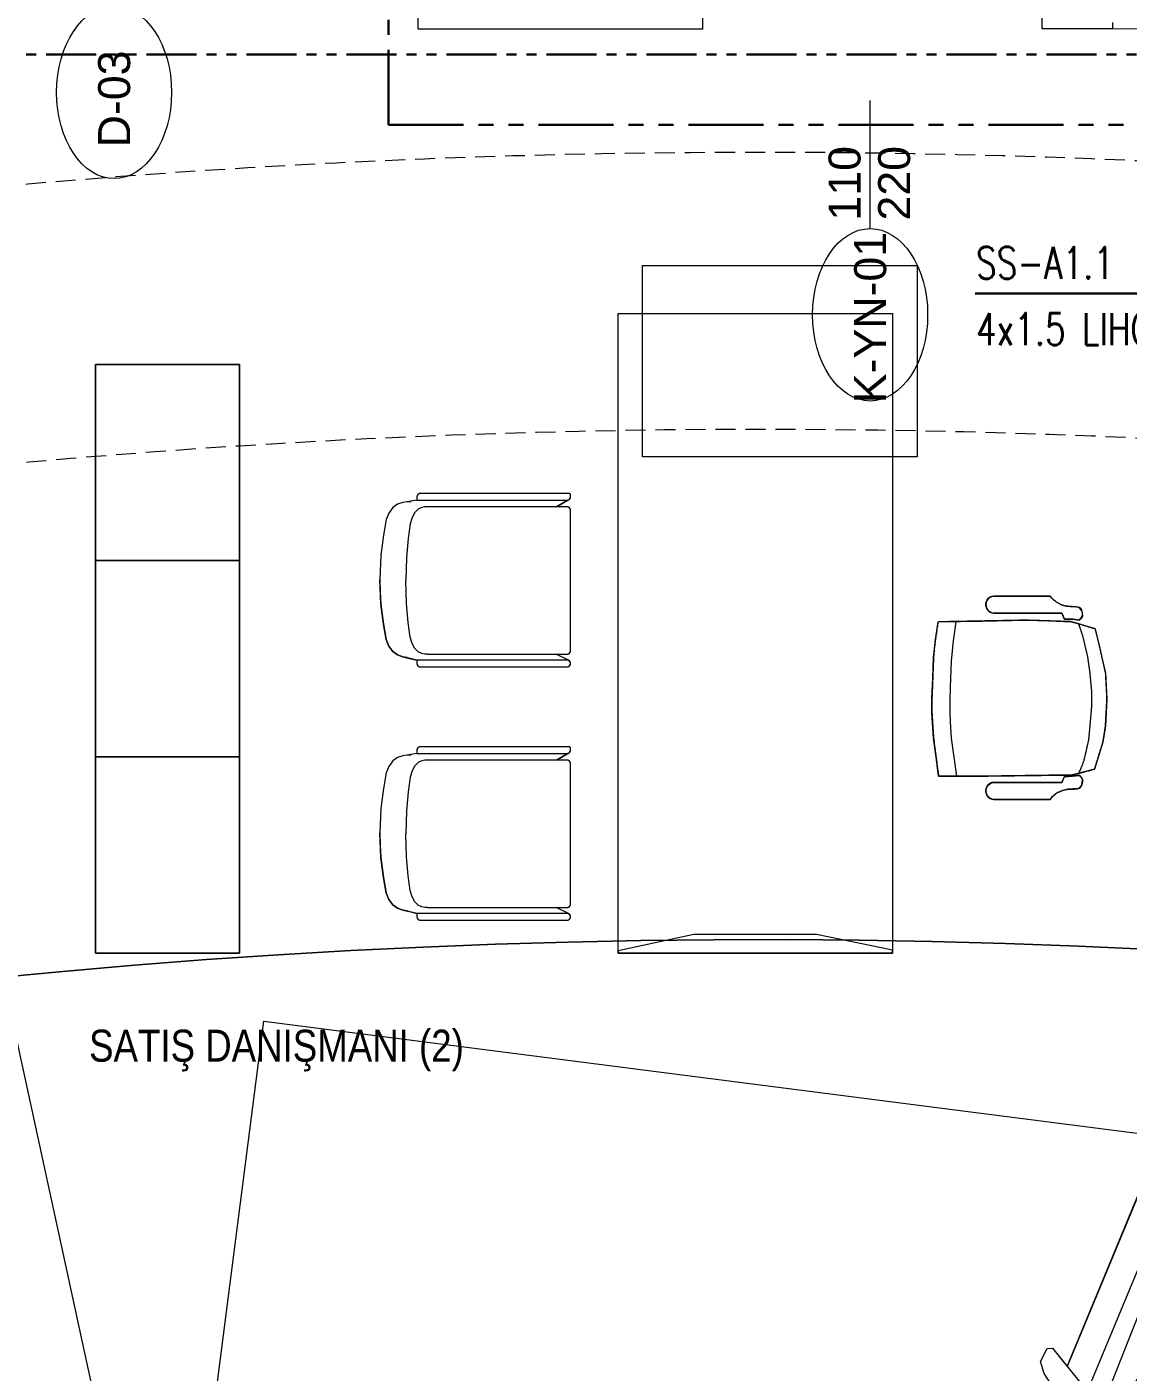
# Model space of a CAD drawing. Extents: x -1299 to 23780, y -3010 to 8106.
# Drawn here: x 3858.3 to 4202.4, y 1943 to 2363.6 of the extents above; entities that cross this region are included whole.
import ezdxf
from ezdxf.enums import TextEntityAlignment as Align

# ---------------------------------------------------------------- set-up
doc = ezdxf.new("R2010")
doc.units = 0
doc.header["$LTSCALE"] = 25
doc.header["$MEASUREMENT"] = 0
for name, pattern in [('DOT2', [0.125, 0, -0.125]), ('HIDDEN', [0.375, 0.25, -0.125]), ('PHANTOM2', [1.25, 0.625, -0.125, 0.125, -0.125, 0.125, -0.125])]:
    doc.linetypes.add(name, pattern=pattern)
doc.layers.get('0').update_dxf_attribs({"color": 9, "lineweight": 9})
for name, color, linetype, lineweight in [('04', 9, 'Continuous', 9), ('05', 9, 'Continuous', 9), ('06D', 9, 'Continuous', 9), ('10', 9, 'Continuous', 9), ('11', 9, 'Continuous', 9), ('14', 9, 'Continuous', 9), ('20', 9, 'DOT2', 9), ('21', 9, 'Continuous', 9), ('22', 8, 'Continuous', 9), ('35', 9, 'Continuous', 9), ('40', 9, 'Continuous', 9), ('40B', 9, 'Continuous', 9), ('E-KABLO', 7, 'Continuous', 30), ('E-MESH TAVAN', 1, 'Continuous', 30), ('E-YANGIN', 7, 'Continuous', 30), ('E-YAZI', 7, 'Continuous', 30)]:
    doc.layers.add(name, color=color, linetype=linetype, lineweight=lineweight)
doc.styles.add('Arial', font='arial.ttf', dxfattribs={"height": 2.5})
doc.styles.add('ILGAZ', font='txttw.shx')
doc.styles.add('MuuM_TEXT-STANDART', font='ARIALN.TTF')

# ---------------------------------------------------------------- blocks, each defined once
blk = doc.blocks.new('0_doorno')
blk.add_lwpolyline([(4.5, 0), (12.5, 0)])
blk.add_ellipse((-0.891, 0), major_axis=(-5.391, 0), ratio=0.666667)
at = {"style": 'Arial'}
blk.add_attdef('YUKSEKLIK', text='', height=2, dxfattribs=at).set_placement((5, 12.3), align=Align.TOP_LEFT)
blk.add_attdef('KAPINO', text='', height=2, dxfattribs=at).set_placement((0, 0), align=Align.MIDDLE)
blk.add_attdef('GENISLIK', text='', height=2, dxfattribs=at).set_placement((5, -3.789), align=Align.BOTTOM_LEFT)
blk = doc.blocks.new('Group-322-1')
for p, q in [((384781.331, 69370.2105), (384781.2966, 69370.1597)), ((384781.5743, 69369.9737), (384781.331, 69370.2105)), ((384781.2966, 69370.1597), (384781.2703, 69370.0916)), ((384781.2703, 69370.0916), (384781.2557, 69370.0172)), ((384781.2352, 69370.0373), (384781.1991, 69370.0045)), ((384781.2557, 69370.0172), (384781.2352, 69370.0373)), ((384781.9623, 69369.3941), (384781.2557, 69370.0169)), ((384781.2557, 69370.0169), (384781.2754, 69369.9991)), ((384781.1619, 69369.9731), (384781.1407, 69369.9383)), ((384781.1991, 69370.0045), (384781.1619, 69369.9731)), ((384781.784, 69369.4706), (384781.1997, 69370.004)), ((384781.6545, 69369.8691), (384781.5743, 69369.9737)), ((384781.1407, 69369.9383), (384781.6919, 69369.4347)), ((384781.7823, 69369.6607), (384781.6545, 69369.8691)), ((384781.9441, 69369.4245), (384781.7823, 69369.6607)), ((384781.6228, 69369.4109), (384781.7921, 69369.4695)), ((384781.7921, 69369.4695), (384781.8013, 69369.4647)), ((384781.8013, 69369.4647), (384781.8317, 69369.4193)), ((384781.8241, 69369.4453), (384781.8377, 69369.4563)), ((384781.8377, 69369.4563), (384781.862, 69369.4435)), ((384781.862, 69369.4435), (384781.8993, 69369.4183)), ((384781.9863, 69369.3597), (384781.9441, 69369.4245)), ((384781.6183, 69369.395), (384781.6228, 69369.4109)), ((384781.6494, 69369.3621), (384781.6183, 69369.395)), ((384781.7937, 69369.3845), (384781.6889, 69369.3595)), ((384781.7664, 69369.3807), (384781.9464, 69369.2177)), ((384781.8226, 69369.3912), (384781.7937, 69369.3845)), ((384781.8894, 69369.3631), (384781.8226, 69369.3912)), ((384781.8317, 69369.4193), (384781.8727, 69369.4049)), ((384781.8993, 69369.4183), (384781.9205, 69369.3851)), ((384781.9205, 69369.3851), (384781.9175, 69369.372)), ((384781.6889, 69369.3595), (384781.6494, 69369.3621)), ((384781.9084, 69369.3622), (384781.8894, 69369.3631)), ((384781.9175, 69369.372), (384781.9084, 69369.3622)), ((384781.9692, 69369.3081), (384781.9114, 69369.3606)), ((384781.97, 69369.3257), (384781.9863, 69369.3597)), ((384781.9978, 69369.329), (384781.9767, 69369.3483)), ((384781.9625, 69369.2298), (384782.008, 69369.3088)), ((384781.9659, 69369.2362), (384781.97, 69369.3257)), ((384782.008, 69369.3088), (384781.9978, 69369.329))]:
    blk.add_line(p, q)
blk.add_lwpolyline([(384781.331, 69370.2105), (384781.5743, 69369.9737), (384781.6545, 69369.8691), (384781.7823, 69369.6607), (384781.9441, 69369.4245), (384781.9863, 69369.3597), (384781.9796, 69369.3457), (384781.9978, 69369.329), (384782.008, 69369.3088), (384781.9659, 69369.2362), (384781.9464, 69369.2177), (384781.7687, 69369.3785), (384781.6889, 69369.3595), (384781.6494, 69369.3621), (384781.6183, 69369.395), (384781.6228, 69369.4109), (384781.6919, 69369.4347), (384781.1407, 69369.9383), (384781.1619, 69369.9731), (384781.1991, 69370.0045), (384781.2352, 69370.0373), (384781.2557, 69370.0169), (384781.2703, 69370.0916), (384781.2966, 69370.1597)], close=True)
blk = doc.blocks.new('p-audi_arac')
at = {"layer": '06D', "lineweight": 0, "flags": 128}
blk.add_lwpolyline([(695.6, 0.8), (-4.4, 0.8), (-4.4, 400.8), (695.6, 400.8)], close=True, dxfattribs=at)
at = {"layer": '04', "xscale": 99.99999999999999, "yscale": 99.99999999999999, "zscale": 99.99999999999999, "rotation": 117.1763778173343}
blk.add_blockref('Group-322-1', (23745751.03, -31061967.79), dxfattribs=at)
blk = doc.blocks.new('Group-41-1')
for p, q in [((384804.5645, 69162.035), (384804.5645, 69161.585)), ((384805.1779, 69162.035), (384804.5645, 69162.035)), ((384805.1779, 69161.585), (384805.1779, 69162.035)), ((384804.5645, 69161.585), (384805.1779, 69161.585))]:
    blk.add_line(p, q)
at = {"flags": 128}
blk.add_lwpolyline([(384804.5645, 69162.035), (384805.1779, 69162.035), (384805.1779, 69161.585), (384804.5645, 69161.585)], close=True, dxfattribs=at)
blk = doc.blocks.new('Group-42-1')
at = {"layer": '05', "color": 7}
for p in [(-1.2267, 0), (-0.6133, 0), (0, 0)]:
    blk.add_blockref('Group-41-1', p, dxfattribs=at)
blk = doc.blocks.new('Group-32-1')
for p, q in [((384804.5516, 69159.371), (384804.573, 69159.3356)), ((384804.5731, 69159.3699), (384804.573, 69159.3694)), ((384804.573, 69159.3694), (384804.573, 69159.3689)), ((384804.573, 69159.3689), (384804.573, 69158.9239)), ((384804.5732, 69159.3709), (384804.5731, 69159.3704)), ((384804.5731, 69159.3704), (384804.5731, 69159.3699)), ((384804.5733, 69159.3713), (384804.5732, 69159.3709)), ((384804.5735, 69159.3718), (384804.5733, 69159.3713)), ((384804.5736, 69159.3723), (384804.5735, 69159.3718)), ((384804.5738, 69159.3727), (384804.5736, 69159.3723)), ((384804.574, 69159.3732), (384804.5738, 69159.3727)), ((384804.5742, 69159.3736), (384804.574, 69159.3732)), ((384804.5745, 69159.374), (384804.5742, 69159.3736)), ((384804.5747, 69159.3745), (384804.5745, 69159.374)), ((384804.575, 69159.3749), (384804.5747, 69159.3745)), ((384804.5753, 69159.3752), (384804.575, 69159.3749)), ((384804.5756, 69159.3756), (384804.5753, 69159.3752)), ((384804.576, 69159.376), (384804.5756, 69159.3756)), ((384804.5763, 69159.3763), (384804.576, 69159.376)), ((384804.5767, 69159.3766), (384804.5763, 69159.3763)), ((384804.5771, 69159.3769), (384804.5767, 69159.3766)), ((384804.5775, 69159.3772), (384804.5771, 69159.3769)), ((384804.5779, 69159.3775), (384804.5775, 69159.3772)), ((384804.5783, 69159.3777), (384804.5779, 69159.3775)), ((384804.5788, 69159.3779), (384804.5783, 69159.3777)), ((384804.5792, 69159.3781), (384804.5788, 69159.3779)), ((384804.5797, 69159.3783), (384804.5792, 69159.3781)), ((384804.5801, 69159.3785), (384804.5797, 69159.3783)), ((384804.5806, 69159.3786), (384804.5801, 69159.3785)), ((384804.5811, 69159.3787), (384804.5806, 69159.3786)), ((384804.5816, 69159.3788), (384804.5811, 69159.3787)), ((384804.5821, 69159.3789), (384804.5816, 69159.3788)), ((384804.5825, 69159.3789), (384804.5821, 69159.3789)), ((384804.583, 69159.3789), (384804.5825, 69159.3789)), ((384805.023, 69159.3789), (384804.583, 69159.3789)), ((384805.0235, 69159.3789), (384805.023, 69159.3789)), ((384805.024, 69159.3789), (384805.0235, 69159.3789)), ((384805.0245, 69159.3788), (384805.024, 69159.3789)), ((384805.0249, 69159.3787), (384805.0245, 69159.3788)), ((384805.0254, 69159.3786), (384805.0249, 69159.3787)), ((384805.0259, 69159.3785), (384805.0254, 69159.3786)), ((384805.0264, 69159.3783), (384805.0259, 69159.3785)), ((384805.0268, 69159.3781), (384805.0264, 69159.3783)), ((384805.0273, 69159.3779), (384805.0268, 69159.3781)), ((384805.0277, 69159.3777), (384805.0273, 69159.3779)), ((384805.0281, 69159.3775), (384805.0277, 69159.3777)), ((384805.0285, 69159.3772), (384805.0281, 69159.3775)), ((384805.029, 69159.3769), (384805.0285, 69159.3772)), ((384805.0293, 69159.3766), (384805.029, 69159.3769)), ((384805.0297, 69159.3763), (384805.0293, 69159.3766)), ((384805.0301, 69159.376), (384805.0297, 69159.3763)), ((384805.0304, 69159.3756), (384805.0301, 69159.376)), ((384805.0307, 69159.3752), (384805.0304, 69159.3756)), ((384805.031, 69159.3749), (384805.0307, 69159.3752)), ((384805.0313, 69159.3745), (384805.031, 69159.3749)), ((384805.0316, 69159.374), (384805.0313, 69159.3745)), ((384805.0318, 69159.3736), (384805.0316, 69159.374)), ((384805.032, 69159.3732), (384805.0318, 69159.3736)), ((384805.0322, 69159.3727), (384805.032, 69159.3732)), ((384805.0324, 69159.3723), (384805.0322, 69159.3727)), ((384805.0326, 69159.3718), (384805.0324, 69159.3723)), ((384805.0327, 69159.3713), (384805.0326, 69159.3718)), ((384805.0328, 69159.3709), (384805.0327, 69159.3713)), ((384805.0329, 69159.3704), (384805.0328, 69159.3709)), ((384805.0329, 69159.3699), (384805.0329, 69159.3704)), ((384805.033, 69159.3694), (384805.0329, 69159.3699)), ((384805.0521, 69159.3725), (384805.033, 69159.3345)), ((384805.033, 69159.3689), (384805.033, 69159.3694)), ((384805.033, 69158.9322), (384805.033, 69159.3689)), ((384805.033, 69158.9322), (384805.033, 69158.9322)), ((384804.5516, 69158.8992), (384804.558, 69158.8616)), ((384805.0524, 69158.8992), (384805.0423, 69158.8616))]:
    blk.add_line(p, q)
at = {"flags": 128}
for points in [[(384804.5309, 69158.9092), (384804.5309, 69158.9087), (384804.531, 69158.9082), (384804.531, 69158.9077), (384804.5311, 69158.9072), (384804.5312, 69158.9068), (384804.5314, 69158.9063), (384804.5315, 69158.9058), (384804.5317, 69158.9054), (384804.5319, 69158.9049), (384804.5321, 69158.9045), (384804.5324, 69158.904), (384804.5326, 69158.9036), (384804.5329, 69158.9032), (384804.5332, 69158.9028), (384804.5335, 69158.9025), (384804.5339, 69158.9021), (384804.5342, 69158.9018), (384804.5346, 69158.9015), (384804.535, 69158.9012), (384804.5354, 69158.9009), (384804.5358, 69158.9006), (384804.5362, 69158.9004), (384804.5367, 69158.9001), (384804.5371, 69158.8999), (384804.5376, 69158.8998), (384804.538, 69158.8996), (384804.5385, 69158.8995), (384804.539, 69158.8994), (384804.5395, 69158.8993), (384804.54, 69158.8992), (384804.5404, 69158.8992), (384804.5409, 69158.8992), (384804.5516, 69158.8992), (384804.5516, 69159.3689), (384804.5516, 69159.3694), (384804.5516, 69159.3699), (384804.5515, 69159.3704), (384804.5515, 69159.3709), (384804.5513, 69159.3713), (384804.5512, 69159.3718), (384804.5511, 69159.3723), (384804.5509, 69159.3727), (384804.5507, 69159.3732), (384804.5505, 69159.3736), (384804.5502, 69159.374), (384804.55, 69159.3745), (384804.5497, 69159.3749), (384804.5494, 69159.3752), (384804.5491, 69159.3756), (384804.5487, 69159.376), (384804.5484, 69159.3763), (384804.548, 69159.3766), (384804.5476, 69159.3769), (384804.5472, 69159.3772), (384804.5468, 69159.3775), (384804.5464, 69159.3777), (384804.5459, 69159.3779), (384804.5455, 69159.3781), (384804.545, 69159.3783), (384804.5445, 69159.3785), (384804.5441, 69159.3786), (384804.5436, 69159.3787), (384804.5431, 69159.3788), (384804.5426, 69159.3789), (384804.5421, 69159.3789), (384804.5416, 69159.3789), (384804.5359, 69159.3789), (384804.5357, 69159.3789), (384804.5354, 69159.3789), (384804.5352, 69159.3788), (384804.535, 69159.3788), (384804.5347, 69159.3788), (384804.5345, 69159.3787), (384804.5343, 69159.3786), (384804.534, 69159.3785), (384804.5338, 69159.3784), (384804.5336, 69159.3783), (384804.5334, 69159.3782), (384804.5332, 69159.3781), (384804.533, 69159.3779), (384804.5328, 69159.3778), (384804.5326, 69159.3776), (384804.5324, 69159.3774), (384804.5322, 69159.3773), (384804.5321, 69159.3771), (384804.5319, 69159.3769), (384804.5318, 69159.3767), (384804.5316, 69159.3765), (384804.5315, 69159.3763), (384804.5314, 69159.376), (384804.5313, 69159.3758), (384804.5312, 69159.3756), (384804.5312, 69159.3754), (384804.5311, 69159.3751), (384804.531, 69159.3749), (384804.531, 69159.3746), (384804.531, 69159.3744), (384804.5309, 69159.3741), (384804.5309, 69159.3739), (384804.5309, 69158.9092)], [(384805.0521, 69158.8992), (384805.0628, 69158.8992), (384805.0633, 69158.8992), (384805.0638, 69158.8992), (384805.0642, 69158.8993), (384805.0647, 69158.8994), (384805.0652, 69158.8995), (384805.0657, 69158.8996), (384805.0661, 69158.8998), (384805.0666, 69158.8999), (384805.0671, 69158.9001), (384805.0675, 69158.9004), (384805.0679, 69158.9006), (384805.0683, 69158.9009), (384805.0687, 69158.9012), (384805.0691, 69158.9015), (384805.0695, 69158.9018), (384805.0698, 69158.9021), (384805.0702, 69158.9025), (384805.0705, 69158.9028), (384805.0708, 69158.9032), (384805.0711, 69158.9036), (384805.0714, 69158.904), (384805.0716, 69158.9045), (384805.0718, 69158.9049), (384805.072, 69158.9054), (384805.0722, 69158.9058), (384805.0723, 69158.9063), (384805.0725, 69158.9068), (384805.0726, 69158.9072), (384805.0727, 69158.9077), (384805.0727, 69158.9082), (384805.0728, 69158.9087), (384805.0728, 69158.9092), (384805.0728, 69159.3689), (384805.0728, 69159.3694), (384805.0727, 69159.3699), (384805.0727, 69159.3704), (384805.0726, 69159.3709), (384805.0725, 69159.3713), (384805.0723, 69159.3718), (384805.0722, 69159.3723), (384805.072, 69159.3727), (384805.0718, 69159.3732), (384805.0716, 69159.3736), (384805.0714, 69159.374), (384805.0711, 69159.3745), (384805.0708, 69159.3749), (384805.0705, 69159.3752), (384805.0702, 69159.3756), (384805.0698, 69159.376), (384805.0695, 69159.3763), (384805.0691, 69159.3766), (384805.0687, 69159.3769), (384805.0683, 69159.3772), (384805.0679, 69159.3775), (384805.0675, 69159.3777), (384805.0671, 69159.3779), (384805.0666, 69159.3781), (384805.0661, 69159.3783), (384805.0657, 69159.3785), (384805.0652, 69159.3786), (384805.0647, 69159.3787), (384805.0642, 69159.3788), (384805.0638, 69159.3789), (384805.0633, 69159.3789), (384805.0628, 69159.3789), (384805.0621, 69159.3789), (384805.0616, 69159.3789), (384805.0611, 69159.3789), (384805.0606, 69159.3788), (384805.0601, 69159.3787), (384805.0596, 69159.3786), (384805.0592, 69159.3785), (384805.0587, 69159.3783), (384805.0582, 69159.3781), (384805.0578, 69159.3779), (384805.0574, 69159.3777), (384805.0569, 69159.3775), (384805.0565, 69159.3772), (384805.0561, 69159.3769), (384805.0557, 69159.3766), (384805.0554, 69159.3763), (384805.055, 69159.376), (384805.0547, 69159.3756), (384805.0543, 69159.3752), (384805.054, 69159.3749), (384805.0538, 69159.3745), (384805.0535, 69159.374), (384805.0533, 69159.3736), (384805.053, 69159.3732), (384805.0528, 69159.3727), (384805.0527, 69159.3723), (384805.0525, 69159.3718), (384805.0524, 69159.3713), (384805.0523, 69159.3709), (384805.0522, 69159.3704), (384805.0521, 69159.3699), (384805.0521, 69159.3694), (384805.0521, 69159.3689), (384805.0521, 69158.8992)]]:
    blk.add_lwpolyline(points, close=True, dxfattribs=at)
for points in [[(384804.5309, 69158.9092, 0.414214), (384804.5409, 69158.8992), (384804.5516, 69158.8992), (384804.5516, 69159.3689, 0.414214), (384804.5416, 69159.3789), (384804.5359, 69159.3789, 0.414214), (384804.5309, 69159.3739)], [(384805.0521, 69158.8992), (384805.0628, 69158.8992, 0.414214), (384805.0728, 69158.9092), (384805.0728, 69159.3689, 0.414214), (384805.0628, 69159.3789), (384805.0621, 69159.3789, 0.414214), (384805.0521, 69159.3689)]]:
    blk.add_lwpolyline(points, format="xyb", close=True, dxfattribs=at)
blk.add_lwpolyline([(384805.033, 69158.9322), (384805.033, 69159.3689, 0.414214), (384805.023, 69159.3789), (384804.583, 69159.3789, 0.414214), (384804.573, 69159.3689), (384804.573, 69158.9239), (384804.5738, 69158.9202)], format="xyb", dxfattribs=at)
for points in [[(384804.573, 69158.9322), (384804.573, 69158.9239), (384804.5752, 69158.9142), (384804.5804, 69158.903), (384804.5903, 69158.8926), (384804.6064, 69158.8839), (384804.6258, 69158.8783), (384804.6716, 69158.8721), (384804.7307, 69158.8665), (384804.803, 69158.8644)], [(384805.033, 69158.9322), (384805.033, 69158.9239), (384805.0308, 69158.9142), (384805.0256, 69158.903), (384805.0157, 69158.8926), (384804.9996, 69158.8839), (384804.9803, 69158.8783), (384804.9344, 69158.8721), (384804.8753, 69158.8665), (384804.803, 69158.8644)], [(384804.5569, 69158.8806), (384804.5569, 69158.8686), (384804.5592, 69158.8546), (384804.5647, 69158.8386), (384804.5752, 69158.8236), (384804.5922, 69158.8111), (384804.6127, 69158.8031), (384804.6612, 69158.7941), (384804.7237, 69158.7861), (384804.8002, 69158.7831)], [(384805.0434, 69158.8658), (384805.0434, 69158.8686), (384805.0412, 69158.8546), (384805.0357, 69158.8386), (384805.0252, 69158.8236), (384805.0082, 69158.8111), (384804.9877, 69158.8031), (384804.9392, 69158.7941), (384804.8767, 69158.7861), (384804.8002, 69158.7831)]]:
    blk.add_lwpolyline(points, dxfattribs=at)
at = {"layer": '40'}
blk.add_lwpolyline([(384805.023, 69159.3789), (384804.583, 69159.3789, 0.414214), (384804.573, 69159.3689), (384804.573, 69159.3366), (384804.573, 69159.3356), (384804.5516, 69159.371), (384804.551, 69159.3725, 0.309775), (384804.5416, 69159.3789), (384804.5359, 69159.3789, 0.413784), (384804.5309, 69159.3739), (384804.5309, 69158.9092, 0.414214), (384804.5409, 69158.8992), (384804.5516, 69158.8992), (384804.5569, 69158.8686), (384804.5592, 69158.8546), (384804.5647, 69158.8386), (384804.5752, 69158.8236), (384804.5922, 69158.8111), (384804.6127, 69158.8031), (384804.6612, 69158.7941), (384804.7237, 69158.7861), (384804.8002, 69158.7831), (384804.8384, 69158.7846), (384804.8767, 69158.7861), (384804.9392, 69158.7941), (384804.9877, 69158.8031), (384805.0082, 69158.8111), (384805.0252, 69158.8236), (384805.0357, 69158.8386), (384805.0412, 69158.8546), (384805.0473, 69158.8804), (384805.0524, 69158.8992), (384805.0628, 69158.8992, 0.414214), (384805.0728, 69158.9092), (384805.0728, 69159.3689, 0.781144), (384805.0521, 69159.3725), (384805.033, 69159.3345), (384805.033, 69159.3689, 0.407263), (384805.0232, 69159.3789)], format="xyb", close=True, dxfattribs=at)
blk = doc.blocks.new('Group-258-1')
at = {"linetype": 'Continuous'}
for p, q in [((384800.0983, 69164.505), (384800.0936, 69164.5084)), ((384800.71, 69164.505), (384800.7146, 69164.5084)), ((384800.2257, 69164.3995), (384800.1668, 69164.4084)), ((384800.2892, 69164.3936), (384800.2257, 69164.3995)), ((384800.3717, 69164.3904), (384800.2892, 69164.3936)), ((384800.4137, 69164.389), (384800.3717, 69164.3904)), ((384800.4502, 69164.389), (384800.4137, 69164.389)), ((384800.4792, 69164.3908), (384800.4502, 69164.389)), ((384800.5299, 69164.394), (384800.4792, 69164.3908)), ((384800.5895, 69164.4019), (384800.5299, 69164.394)), ((384800.6491, 69164.4097), (384800.5895, 69164.4019))]:
    blk.add_line(p, q, dxfattribs=at)
at = {"linetype": 'Continuous', "flags": 128}
for points in [[(384800.0862, 69164.6997), (384800.0862, 69164.6409), (384800.0862, 69164.6409)], [(384800.722, 69164.6997), (384800.722, 69164.6409), (384800.722, 69164.6409)], [(384800.0862, 69164.6409), (384800.0862, 69164.5259), (384800.0862, 69164.6409)], [(384800.1395, 69164.5259), (384800.1395, 69164.6409), (384800.1395, 69164.6409)], [(384800.6687, 69164.5259), (384800.6687, 69164.6409), (384800.6687, 69164.6409)], [(384800.722, 69164.6409), (384800.722, 69164.5259), (384800.722, 69164.6409)], [(384800.0862, 69164.5259), (384800.0862, 69164.5259), (384800.087, 69164.52)], [(384800.0862, 69164.5259), (384800.087, 69164.52), (384800.087, 69164.52)], [(384800.087, 69164.52), (384800.087, 69164.52), (384800.0892, 69164.5143)], [(384800.087, 69164.52), (384800.0892, 69164.5143), (384800.0892, 69164.5143)], [(384800.0892, 69164.5143), (384800.0892, 69164.5143), (384800.0929, 69164.5094)], [(384800.0892, 69164.5143), (384800.0936, 69164.5084), (384800.0929, 69164.5094)], [(384800.0977, 69164.5054), (384800.0977, 69164.5054), (384800.1034, 69164.5026)], [(384800.0977, 69164.5054), (384800.1034, 69164.5026), (384800.1034, 69164.5026)], [(384800.1034, 69164.5026), (384800.1034, 69164.5026), (384800.1096, 69164.5011)], [(384800.1034, 69164.5026), (384800.1096, 69164.5011), (384800.1096, 69164.5011)], [(384800.1096, 69164.5011), (384800.1096, 69164.5011), (384800.1161, 69164.5011)], [(384800.1096, 69164.5011), (384800.1161, 69164.5011), (384800.1161, 69164.5011)], [(384800.1161, 69164.5011), (384800.1161, 69164.5011), (384800.1223, 69164.5026)], [(384800.1161, 69164.5011), (384800.1223, 69164.5026), (384800.1223, 69164.5026)], [(384800.1223, 69164.5026), (384800.1223, 69164.5026), (384800.128, 69164.5054)], [(384800.1223, 69164.5026), (384800.128, 69164.5054), (384800.128, 69164.5054)], [(384800.128, 69164.5054), (384800.128, 69164.5054), (384800.1328, 69164.5094)], [(384800.128, 69164.5054), (384800.1328, 69164.5094), (384800.1328, 69164.5094)], [(384800.1328, 69164.5094), (384800.1328, 69164.5094), (384800.1365, 69164.5143)], [(384800.1328, 69164.5094), (384800.1365, 69164.5143), (384800.1365, 69164.5143)], [(384800.1365, 69164.5143), (384800.1365, 69164.5143), (384800.1387, 69164.52)], [(384800.1365, 69164.5143), (384800.1387, 69164.52), (384800.1387, 69164.52)], [(384800.1387, 69164.52), (384800.1387, 69164.52), (384800.1395, 69164.5259)], [(384800.1387, 69164.52), (384800.1395, 69164.5259), (384800.1395, 69164.5259)], [(384800.6695, 69164.52), (384800.6695, 69164.52), (384800.6687, 69164.5259)], [(384800.6695, 69164.52), (384800.6687, 69164.5259), (384800.6687, 69164.5259)], [(384800.6718, 69164.5143), (384800.6718, 69164.5143), (384800.6695, 69164.52)], [(384800.6718, 69164.5143), (384800.6695, 69164.52), (384800.6695, 69164.52)], [(384800.6754, 69164.5094), (384800.6754, 69164.5094), (384800.6718, 69164.5143)], [(384800.6754, 69164.5094), (384800.6718, 69164.5143), (384800.6718, 69164.5143)], [(384800.6802, 69164.5054), (384800.6802, 69164.5054), (384800.6754, 69164.5094)], [(384800.6802, 69164.5054), (384800.6754, 69164.5094), (384800.6754, 69164.5094)], [(384800.6859, 69164.5026), (384800.6859, 69164.5026), (384800.6802, 69164.5054)], [(384800.6859, 69164.5026), (384800.6802, 69164.5054), (384800.6802, 69164.5054)], [(384800.6922, 69164.5011), (384800.6922, 69164.5011), (384800.6859, 69164.5026)], [(384800.6922, 69164.5011), (384800.6859, 69164.5026), (384800.6859, 69164.5026)], [(384800.6986, 69164.5011), (384800.6986, 69164.5011), (384800.6922, 69164.5011)], [(384800.6986, 69164.5011), (384800.6922, 69164.5011), (384800.6922, 69164.5011)], [(384800.7048, 69164.5026), (384800.7048, 69164.5026), (384800.6986, 69164.5011)], [(384800.7048, 69164.5026), (384800.6986, 69164.5011), (384800.6986, 69164.5011)], [(384800.7105, 69164.5054), (384800.7105, 69164.5054), (384800.7048, 69164.5026)], [(384800.7105, 69164.5054), (384800.7048, 69164.5026), (384800.7048, 69164.5026)], [(384800.719, 69164.5143), (384800.7146, 69164.5084), (384800.7153, 69164.5094)], [(384800.719, 69164.5143), (384800.719, 69164.5143), (384800.7153, 69164.5094)], [(384800.7213, 69164.52), (384800.7213, 69164.52), (384800.719, 69164.5143)], [(384800.7213, 69164.52), (384800.719, 69164.5143), (384800.719, 69164.5143)], [(384800.722, 69164.5259), (384800.722, 69164.5259), (384800.7213, 69164.52)], [(384800.722, 69164.5259), (384800.7213, 69164.52), (384800.7213, 69164.52)]]:
    blk.add_lwpolyline(points, close=True, dxfattribs=at)
at = {"linetype": 'Continuous'}
for points in [[(384800.4074, 69164.8792), (384800.3673, 69164.8772), (384800.3272, 69164.8751)], [(384800.4932, 69164.8746), (384800.4503, 69164.8769), (384800.4074, 69164.8792)], [(384800.1886, 69164.8426), (384800.1775, 69164.8055), (384800.1663, 69164.7685)], [(384800.2312, 69164.8536), (384800.2099, 69164.8481), (384800.1886, 69164.8426)], [(384800.3272, 69164.8751), (384800.2792, 69164.8644), (384800.2312, 69164.8536)], [(384800.5432, 69164.8666), (384800.5182, 69164.8706), (384800.4932, 69164.8746)], [(384800.6271, 69164.8405), (384800.5851, 69164.8535), (384800.5432, 69164.8666)], [(384800.6454, 69164.7717), (384800.6363, 69164.8061), (384800.6271, 69164.8405)], [(384800.1182, 69164.7571), (384800.1184, 69164.788), (384800.1261, 69164.8013), (384800.1481, 69164.8026)], [(384800.1481, 69164.8026), (384800.1523, 69164.8031), (384800.1616, 69164.7937)], [(384800.1616, 69164.7937), (384800.1601, 69164.7826), (384800.1585, 69164.7715)], [(384800.2113, 69164.8039), (384800.1911, 69164.7972), (384800.1708, 69164.7905)], [(384800.2746, 69164.8191), (384800.2429, 69164.8115), (384800.2113, 69164.8039)], [(384800.3252, 69164.8264), (384800.2999, 69164.8227), (384800.2746, 69164.8191)], [(384800.3841, 69164.8318), (384800.3546, 69164.8291), (384800.3252, 69164.8264)], [(384800.4307, 69164.8318), (384800.4074, 69164.8318), (384800.3841, 69164.8318)], [(384800.4872, 69164.8271), (384800.4589, 69164.8295), (384800.4307, 69164.8318)], [(384800.5356, 69164.8225), (384800.5114, 69164.8248), (384800.4872, 69164.8271)], [(384800.5919, 69164.8096), (384800.5638, 69164.8161), (384800.5356, 69164.8225)], [(384800.637, 69164.7924), (384800.6046, 69164.8075), (384800.5919, 69164.8096)], [(384800.6601, 69164.8026), (384800.656, 69164.8031), (384800.6466, 69164.7937)], [(384800.6466, 69164.7937), (384800.6482, 69164.7826), (384800.6497, 69164.7715)], [(384800.69, 69164.7571), (384800.6898, 69164.788), (384800.6822, 69164.8013), (384800.6601, 69164.8026)], [(384800.0854, 69164.7011), (384800.1126, 69164.7212), (384800.1182, 69164.7571)], [(384800.1585, 69164.7715), (384800.1583, 69164.7588), (384800.158, 69164.7461)], [(384800.1663, 69164.7685), (384800.1639, 69164.6975), (384800.1616, 69164.6266)], [(384800.6491, 69164.4746), (384800.6472, 69164.6232), (384800.6454, 69164.7717)], [(384800.6497, 69164.7715), (384800.65, 69164.7588), (384800.6502, 69164.7461)], [(384800.7229, 69164.7011), (384800.6957, 69164.7212), (384800.69, 69164.7571)], [(384800.158, 69164.7461), (384800.1488, 69164.7423), (384800.1395, 69164.7385)], [(384800.1395, 69164.7385), (384800.1395, 69164.6897), (384800.1395, 69164.6409)], [(384800.6502, 69164.7461), (384800.6595, 69164.7423), (384800.6687, 69164.7385)], [(384800.6687, 69164.7385), (384800.6687, 69164.6897), (384800.6687, 69164.6409)], [(384800.1616, 69164.6266), (384800.1642, 69164.4892), (384800.1668, 69164.3518)], [(384800.6491, 69164.3531), (384800.6491, 69164.4138), (384800.6491, 69164.4746)], [(384800.1668, 69164.3518), (384800.2302, 69164.3409), (384800.278, 69164.3374)], [(384800.278, 69164.3374), (384800.3427, 69164.3349), (384800.4074, 69164.3324)], [(384800.4074, 69164.3324), (384800.4288, 69164.3324), (384800.4502, 69164.3324)], [(384800.4502, 69164.3324), (384800.4901, 69164.3349), (384800.5299, 69164.3374)], [(384800.5299, 69164.3374), (384800.5895, 69164.3452), (384800.6491, 69164.3531)]]:
    blk.add_open_spline(points, degree=2, dxfattribs=at)
at = {"layer": '40'}
blk.add_lwpolyline([(384800.6491, 69164.3531), (384800.5895, 69164.3452), (384800.5299, 69164.3374), (384800.4502, 69164.3324), (384800.4074, 69164.3324), (384800.3427, 69164.3349), (384800.278, 69164.3374), (384800.2222, 69164.3433), (384800.1668, 69164.3518), (384800.1642, 69164.4892), (384800.1616, 69164.6266), (384800.1639, 69164.6975), (384800.1663, 69164.7685), (384800.1732, 69164.7913), (384800.1886, 69164.8426), (384800.3272, 69164.8751), (384800.4074, 69164.8792), (384800.4932, 69164.8746), (384800.5432, 69164.8666), (384800.6271, 69164.8405), (384800.6454, 69164.7717), (384800.6472, 69164.6232), (384800.6491, 69164.4746), (384800.6491, 69164.4097)], close=True, dxfattribs=at)
for points in [[(384800.1395, 69164.7385), (384800.158, 69164.7461), (384800.1583, 69164.7588), (384800.1585, 69164.7715), (384800.1616, 69164.7937), (384800.1481, 69164.8026, 0.293897), (384800.1206, 69164.7899), (384800.1182, 69164.7571, -0.205), (384800.0854, 69164.7011), (384800.0862, 69164.6997), (384800.0862, 69164.5259, 0.937941), (384800.1395, 69164.5259)], [(384800.6687, 69164.7385), (384800.6502, 69164.7461), (384800.65, 69164.7588), (384800.6497, 69164.7715), (384800.6466, 69164.7937), (384800.6601, 69164.8026, -0.293897), (384800.6877, 69164.7899), (384800.69, 69164.7571, 0.205), (384800.7229, 69164.7011), (384800.722, 69164.6997), (384800.722, 69164.5259, -0.937941), (384800.6687, 69164.5259)]]:
    blk.add_lwpolyline(points, format="xyb", close=True, dxfattribs=at)
blk = doc.blocks.new('p-ma-audi')
for p, q in [((-7.57, 155.19), (-7.57, 200)), ((-85.7, 155.19), (-7.57, 155.19))]:
    blk.add_line(p, q)
at = {"flags": 128}
for points in [[(-7.57, 200), (-7.57, 214.96), (-93.45, 214.96), (-93.45, 155.19), (-85.7, 155.19)], [(-85.7, 0.04), (-85.7, 0.94), (-61.93, 5.88), (-23.62, 5.88), (0, 0.73), (0, 0), (-85.67, 0)]]:
    blk.add_lwpolyline(points, dxfattribs=at)
for points in [[(-85.7, 200), (-85.7, 0), (0, 0), (0, 200), (-85.7, 200)], [(-85.7, 200), (-85.7, 0), (0, 0), (0, 200)]]:
    blk.add_lwpolyline(points, close=True, dxfattribs=at)
blk = doc.blocks.new('p-zemin kat')
at = {"layer": '11'}
blk.add_lwpolyline([(4197.5, 2363), (4287.5, 2363.15)], dxfattribs=at)
at = {"layer": '14'}
for points in [[(3908, 2819.3), (3908, 2803), (3980.5, 2803), (3980.5, 2803), (3980.5, 2803), (3980.5, 2363), (4060.5, 2363), (4069.5, 2363), (4069.5, 2382), (4064.5, 2382), (4064.5, 2447), (3999.5, 2447), (3999.5, 2743), (4064.5, 2743), (4064.5, 2808), (4069.5, 2808), (4069.5, 2826.86)], [(4197.5, 2365), (4197.5, 2363), (4175.5, 2363), (4175.5, 2382), (4180.5, 2382), (4180.5, 2562), (4199.5, 2562), (4199.5, 2492), (4300.5, 2492), (4300.5, 2517), (4730.5, 2517), (4730.5, 2783), (4300.5, 2783), (4300.5, 2803), (4199.5, 2803), (4199.5, 2668), (4180.5, 2668), (4180.5, 2808), (4175.5, 2808), (4175.5, 2825)]]:
    blk.add_lwpolyline(points, dxfattribs=at)
at = {"layer": '20', "linetype": 'HIDDEN', "lineweight": 0}
blk.add_arc((4088.57, -323.37), 2647.53, 80.45701, 156.55486, dxfattribs=at)
at = {"layer": '40'}
blk.add_lwpolyline([(1851.16, 326.92), (3319.5, 326.92), (3319.5, 343), (3280.52, 343), (3280.5, 427), (3319.5, 427), (3319.5, 570), (4025.5, 570), (4025.5, 427), (4064.5, 427), (4064.5, 343), (3980.5, 343), (3980.5, 326.92), (4680.5, 326.92), (4680.5, 427), (4780.58, 427), (4780.58, 1901.49, 0.054196), (4273.07, 1999.31), (4278.59, 2070.68, 0.306949), (1935.27, 740.05), (1999.45, 708.36, 0.043245), (1856.49, 345)], format="xyb", close=True, dxfattribs=at)
at = {"layer": '40B'}
blk.add_lwpolyline([(1935.27, 740.05, -0.306949), (4278.59, 2070.68, 0.001238), (4287.87, 2185.72, -0.024009), (4527.5, 2155.06), (4532.5, 2153.27), (4532.5, 2372.5), (4200, 2372.5), (3990, 2372.5), (3990, 2405), (3287.33, 2405), (3287.33, 2825), (2222.5, 2825)], format="xyb", dxfattribs=at)
blk.add_lwpolyline([(3364.5, 343), (3319.5, 343), (3319.5, 320), (1719.67, 320), (1719.67, 326.92), (1719.56, 328.25, -0.047611), (1885.58, 764.59), (1935.27, 740.05, -0.306949), (4278.59, 2070.68), (4283.12, 2125.91, -0.05155), (4780.05, 2034.32), (4787.5, 2034.32), (4787.5, 320), (4025.5, 320), (4025.5, 570), (3319.5, 570), (3319.5, 427), (3364.5, 427), (3364.5, 343)], format="xyb", close=True, dxfattribs=at)

msp = doc.modelspace()

# ---------------------------------------------------------------- linework, layer by layer
at = {"layer": '20', "linetype": 'HIDDEN', "lineweight": 0}
msp.add_lwpolyline([(1754.32, 730, -0.342283), (4527.5, 2199.66, -0.342283)], format="xyb", dxfattribs=at)
at = {"layer": '35'}
msp.add_arc((4088.57, -323.37), 2401.58, 85.46185, 153.71717, dxfattribs=at)
at = {"layer": 'E-KABLO', "color": 6, "linetype": 'PHANTOM2', "ltscale": 1.5}
for q in [(3971.29, 2422.5), (4240.63, 2333)]:
    msp.add_line((3971.29, 2333), q, dxfattribs=at)
at = {"layer": 'E-MESH TAVAN', "color": 6, "linetype": 'PHANTOM2'}
msp.add_line((3239.37, 2354.99), (4668.94, 2354.99), dxfattribs=at)
at = {"layer": 'E-YANGIN'}
msp.add_line((4154.54, 2280.26), (4349.38, 2280.26), dxfattribs=at)

# ---------------------------------------------------------------- block references
at = {"layer": '04'}
for p, rotation in [((4622.37, 1965.03), 172.6899395192608), ((3850.61, 2046.85), 192.238566149809)]:
    msp.add_blockref('p-audi_arac', p, dxfattribs=dict(at, rotation=rotation))
at = {"layer": '05', "color": 7, "xscale": -1}
msp.add_blockref('p-ma-audi', (4043.06, 2074), dxfattribs=at)
at = {"layer": '05', "color": 7, "xscale": 100, "yscale": 100, "zscale": 100, "rotation": 270}
msp.add_blockref('Group-42-1', (-6912278.78, 38482591.84), dxfattribs=at)
at = {"layer": '05', "color": 7, "extrusion": (0, 0, -1), "xscale": -100, "yscale": 100, "zscale": -100, "rotation": 90}
for name, p in [('Group-32-1', (6911909.74, 38482670.8)), ('Group-258-1', (6912292.16, 38482194.26)), ('Group-32-1', (6911909.74, 38482591.62))]:
    msp.add_blockref(name, p, dxfattribs=at)
at = {"layer": '10'}
msp.add_blockref('p-zemin kat', (0, 0), dxfattribs=at)
at = {"layer": '22'}
ref = msp.add_blockref('0_doorno', (3885.54, 2347.57), dxfattribs=dict(at, xscale=5, yscale=5, zscale=5, rotation=90))
ref.add_attrib('KAPINO', 'D-03', dxfattribs={"layer": '0', "height": 10, "rotation": 90, "style": 'Arial'}).set_placement((3885.55, 2341.06), align=Align.MIDDLE)
ref.add_attrib('GENISLIK', '170', dxfattribs={"layer": '0', "height": 10, "rotation": 90, "style": 'Arial'}).set_placement((3885.54, 2372.57), align=Align.BOTTOM_LEFT)
ref.add_attrib('YUKSEKLIK', '300', dxfattribs={"layer": '0', "height": 10, "rotation": 90, "style": 'Arial'}).set_placement((3888.04, 2372.39), align=Align.TOP_LEFT)
ref = msp.add_blockref('0_doorno', (4121.77, 2278.03), dxfattribs=dict(at, xscale=5, yscale=5, zscale=5, rotation=90))
ref.add_attrib('KAPINO', 'K-YN-01', dxfattribs={"layer": '0', "height": 10, "rotation": 90, "style": 'Arial'}).set_placement((4121.77, 2272.71), align=Align.MIDDLE)
ref.add_attrib('GENISLIK', '110', dxfattribs={"layer": '0', "height": 10, "rotation": 90, "style": 'Arial'}).set_placement((4121.77, 2303.03), align=Align.BOTTOM_LEFT)
ref.add_attrib('YUKSEKLIK', '220', dxfattribs={"layer": '0', "height": 10, "rotation": 90, "style": 'Arial'}).set_placement((4124.27, 2303.03), align=Align.TOP_LEFT)

# ---------------------------------------------------------------- texts
at = {"layer": '21', "style": 'MuuM_TEXT-STANDART'}
msp.add_text('SATIŞ DANIŞMANI (2)', height=10, dxfattribs=at).set_placement((3877.73, 2040.09))
at = {"layer": 'E-YAZI', "color": 3, "style": 'ILGAZ', "width": 0.75}
for s, p in [('SS-A1.1', (4154.89, 2284.82)), ('4x1.5 LIHCH-Fe180/PH90', (4154.89, 2264.11))]:
    msp.add_text(s, height=10, dxfattribs=at).set_placement(p)

doc.saveas('drawing.dxf')
